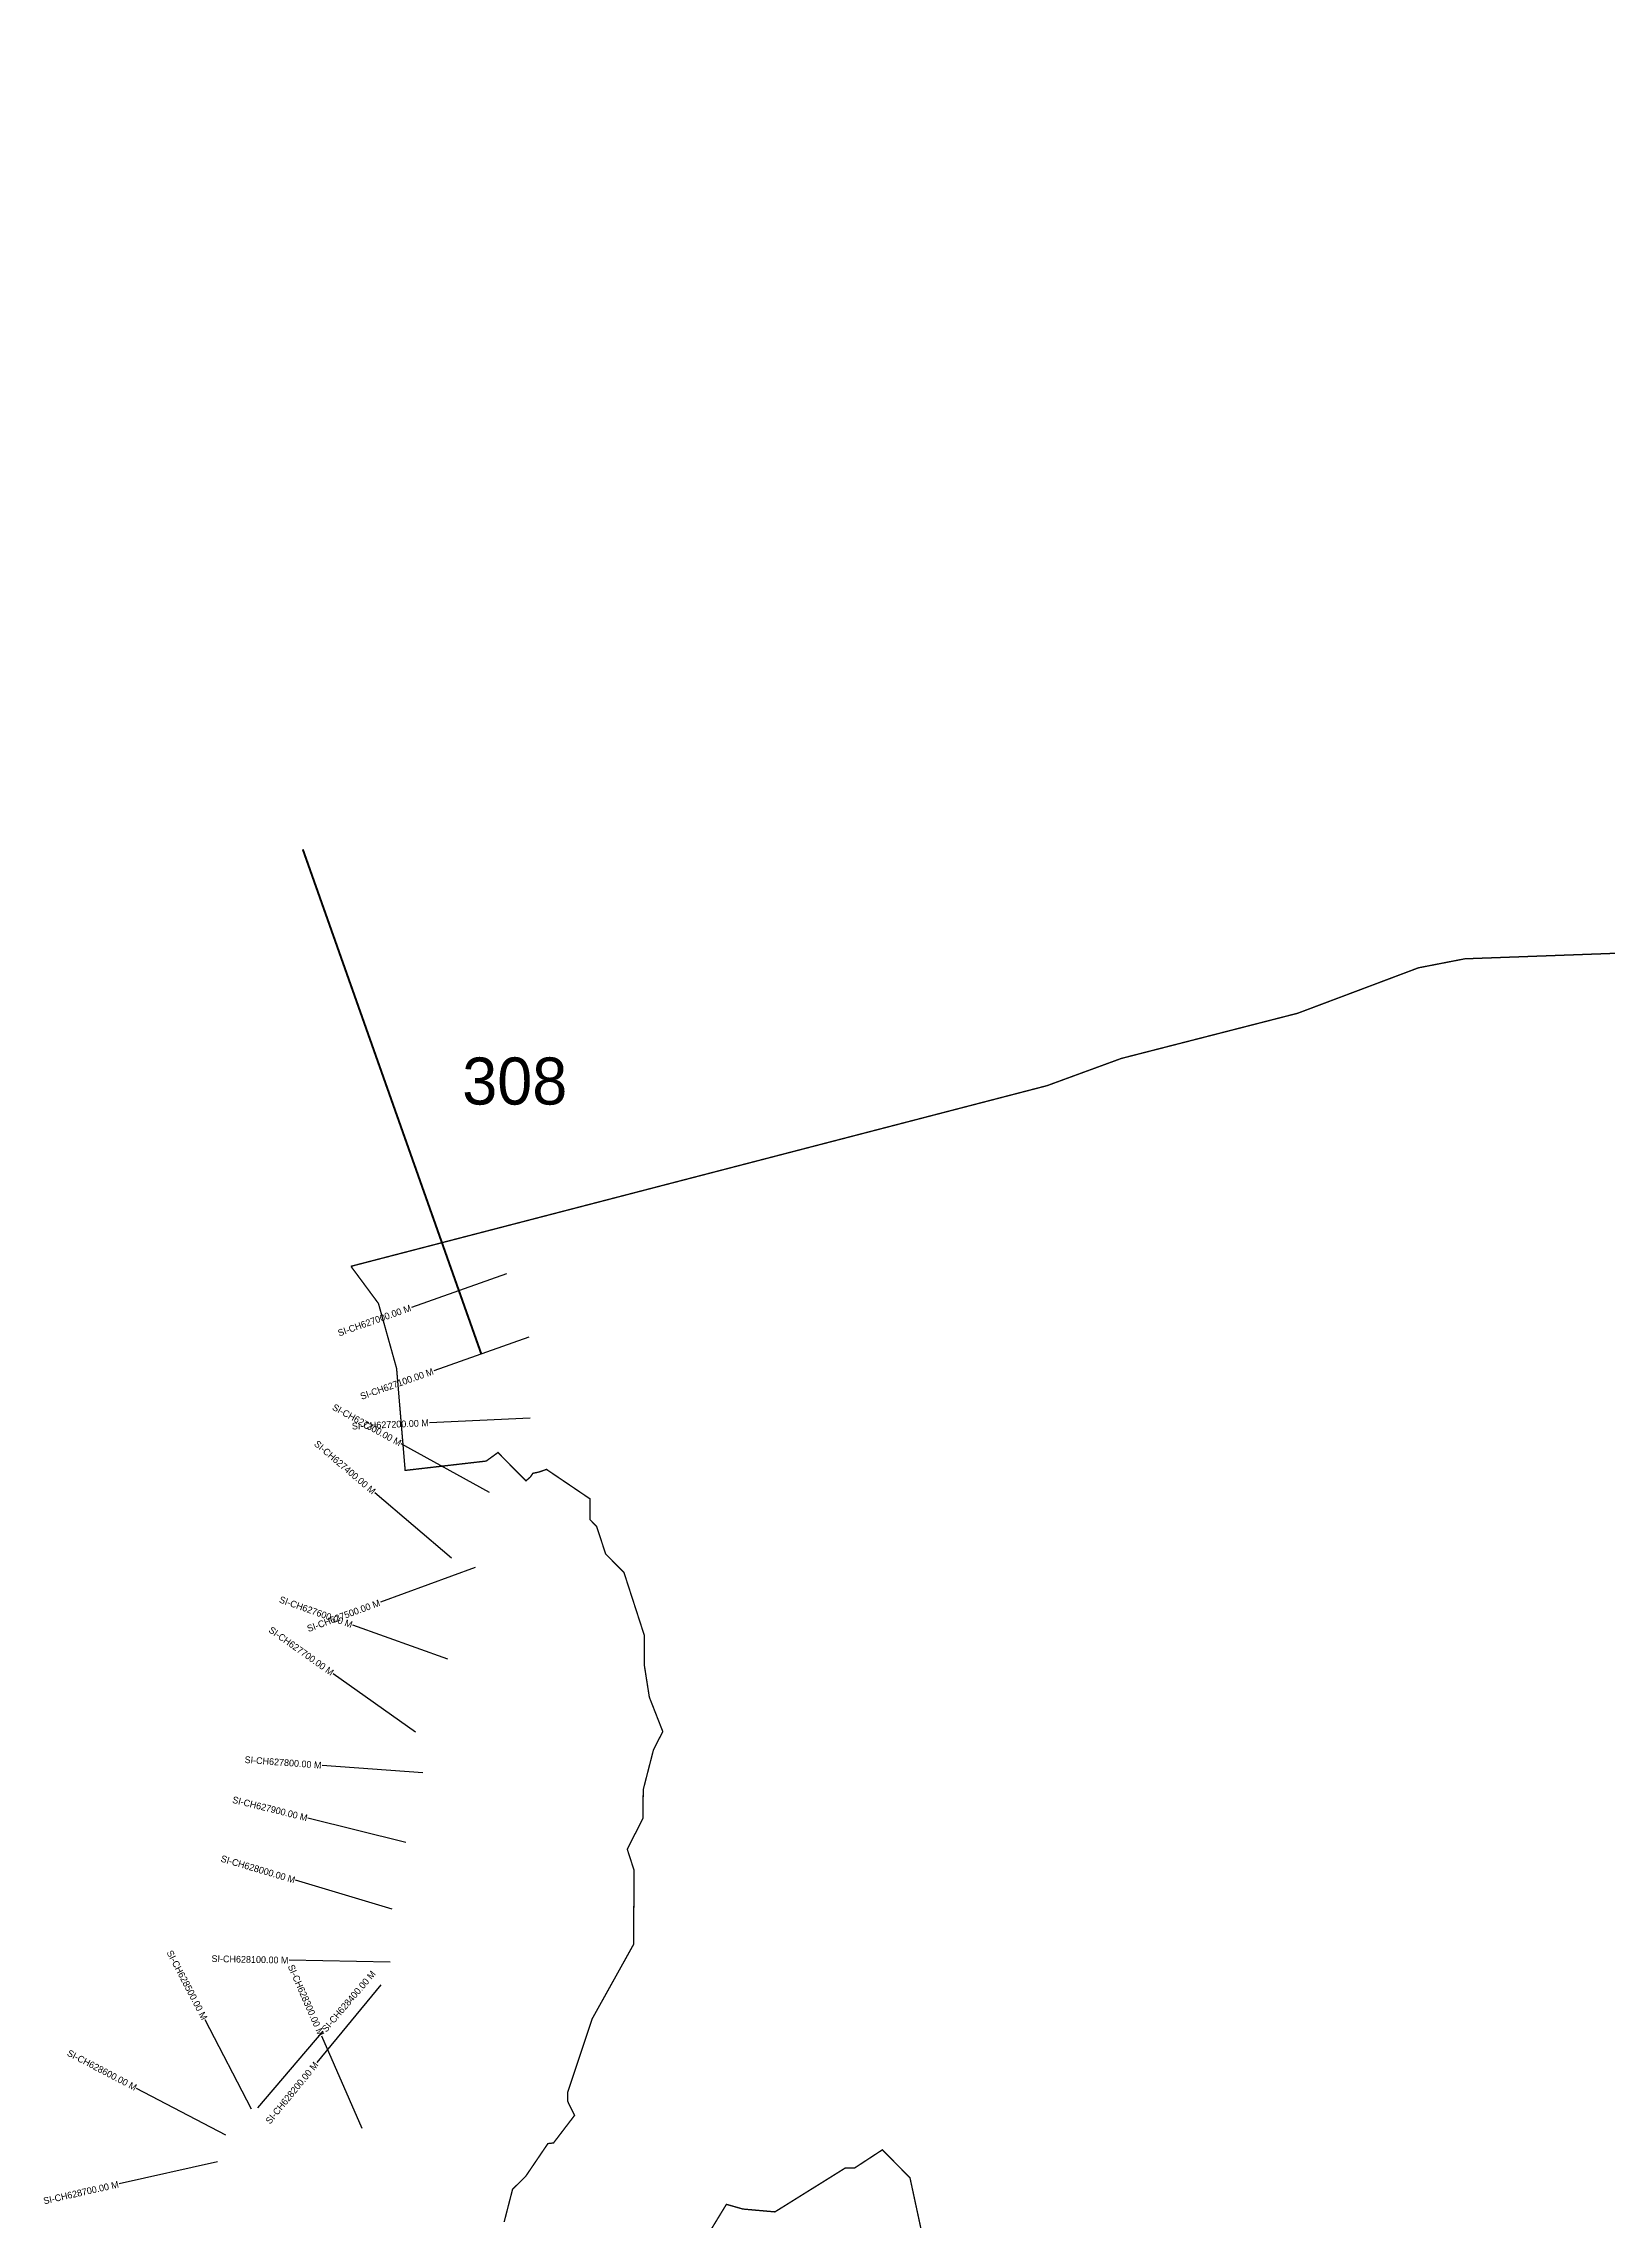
# Model space of a CAD drawing. Header units: metres. Extents: x 325413 to 333645, y 1807947 to 1814967.
# Drawn here: x 325427 to 327753, y 1811431 to 1814670 of the extents above; entities that cross this region are included whole.
import ezdxf
from ezdxf.enums import TextEntityAlignment as Align

# ---------------------------------------------------------------- set-up
doc = ezdxf.new("R2010")
doc.units = ezdxf.units.M
for name, color, linetype in [('CS', 134, 'Continuous'), ('CSMark', 6, 'Continuous'), ('NATURALLY PROTECTED', 3, 'Continuous')]:
    doc.layers.add(name, color=color, linetype=linetype)

msp = doc.modelspace()

# ---------------------------------------------------------------- linework, layer by layer
at = {"color": 6, "const_width": 2}
for points in [[(330112.6, 1814668.5), (329850.1, 1814573.8), (329795.1, 1814592.6), (329669.4, 1814340.7), (329543.2, 1814011), (329527.3, 1813694.2), (329485.2, 1813584.3), (329457.5, 1813556.9), (329331.7, 1813296), (329262.7, 1813268.9), (328883.5, 1813159), (328276.7, 1813343), (328216.1, 1813344.8), (328174.7, 1813331.3), (327540.7, 1813308.1), (327471.7, 1813294.7), (327292.1, 1813227.1), (327029.9, 1813159.9), (326919.4, 1813119.4), (325884.3, 1812850.7)], [(325884.3, 1812850.7), (325925.2, 1812795.4), (325952.2, 1812698.7), (325964.9, 1812547.1), (326085.4, 1812561), (326102.9, 1812573.7), (326144.5, 1812531.6), (326151, 1812537.2), (326154.8, 1812542.8), (326163.5, 1812544.6), (326175.1, 1812548.6), (326239.9, 1812504.7), (326239.8, 1812473.8), (326249.6, 1812463.8), (326263.1, 1812422.7), (326290.2, 1812395.5), (326320.4, 1812302.2), (326320.5, 1812257.7), (326328, 1812209.8), (326348, 1812158.7), (326334.1, 1812131.3), (326318.9, 1812072.1), (326318.6, 1812029.8), (326295.2, 1811983.6), (326305.3, 1811952.3), (326304.6, 1811842.1), (326242.9, 1811731.2), (326206.7, 1811622.4), (326206.6, 1811608.6), (326216.8, 1811587.7), (326185.5, 1811546.7), (326177.2, 1811545.8), (326144, 1811496.9), (326124.6, 1811477.7), (326112.1, 1811429.1)], [(326384.1, 1811359.4), (326442.6, 1811455.4), (326467.3, 1811448.4), (326514.8, 1811444.2), (326619.3, 1811509.4), (326633, 1811509.3), (326674.5, 1811536.5), (326715.6, 1811494.9), (326745.3, 1811356.9)]]:
    msp.add_lwpolyline(points, dxfattribs=at)
at = {"layer": 'CS'}
for p, q in [((326115.5, 1812839.5), (325974.1, 1812789.5)), ((326148.8, 1812745.3), (326007.4, 1812695.3)), ((326150.9, 1812624.8), (326001, 1812618)), ((326090.4, 1812514.2), (325959, 1812586.6)), ((326033.7, 1812416.5), (325919.6, 1812513.8)), ((326068.8, 1812402.5), (325928, 1812350.9)), ((326028.3, 1812266.5), (325887, 1812316.9)), ((325980.2, 1812157.7), (325857.9, 1812244.6)), ((325991, 1812097.2), (325841.4, 1812108.4)), ((325965.9, 1811993.4), (325820.4, 1812029.8)), ((325945.8, 1811894.6), (325802, 1811937.4)), ((325942.4, 1811815.4), (325792.4, 1811818.5)), ((325928.7, 1811782.1), (325833.5, 1811666.2)), ((325736.6, 1811596.8), (325667.5, 1811729.9)), ((325745.7, 1811599.1), (325843.2, 1811713.1)), ((325901, 1811568.2), (325840.9, 1811705.6)), ((325698.4, 1811558.2), (325565.6, 1811627.9)), ((325685.9, 1811518.8), (325539.6, 1811485.8))]:
    msp.add_line(p, q, dxfattribs=at)
at = {"layer": 'NATURALLY PROTECTED', "const_width": 3, "flags": 128}
msp.add_lwpolyline([(325812.7, 1813470.9), (326078.3, 1812719.8)], dxfattribs=at)

# ---------------------------------------------------------------- texts
at = {"insert": (326049.8, 1813161.3), "char_height": 70, "attachment_point": 1}
msp.add_mtext_dynamic_manual_height_columns('\\pxt1;308', width=95.172, gutter_width=1, heights=[0], dxfattribs=at)
at = {"layer": 'CSMark'}
for s, rotation, p in [('SI-CH627000.00 M', 19.4727, (325973.1, 1812789.2)), ('SI-CH627100.00 M', 19.4727, (326006.5, 1812694.9)), ('SI-CH627300.00 M', 331.1476, (325958.2, 1812587.1)), ('SI-CH627200.00 M', 2.5775, (326000, 1812618)), ('SI-CH627400.00 M', 319.5173, (325918.9, 1812514.5)), ('SI-CH627600.00 M', 340.3439, (325886.1, 1812317.2)), ('SI-CH627500.00 M', 20.0918, (325927, 1812350.6)), ('SI-CH627700.00 M', 324.5912, (325857.1, 1812245.2)), ('SI-CH627800.00 M', 355.742, (325840.4, 1812108.5)), ('SI-CH627900.00 M', 345.9783, (325819.4, 1812030)), ('SI-CH628000.00 M', 343.4366, (325801, 1811937.6)), ('SI-CH628500.00 M', 297.4605, (325667, 1811730.8)), ('SI-CH628100.00 M', 358.8075, (325791.4, 1811818.5)), ('SI-CH628300.00 M', 293.6167, (325840.5, 1811706.6)), ('SI-CH628600.00 M', 332.2858, (325564.8, 1811628.4)), ('SI-CH628200.00 M', 50.5899, (325832.8, 1811665.5)), ('SI-CH628700.00 M', 12.7278, (325538.7, 1811485.5))]:
    msp.add_text(s, height=10, rotation=rotation, dxfattribs=at).set_placement(p, align=Align.MIDDLE_RIGHT)
msp.add_text('SI-CH628400.00 M', height=10, rotation=49.4948, dxfattribs=at).set_placement((325843.8, 1811713.9), align=Align.MIDDLE_LEFT)

doc.saveas('drawing.dxf')
